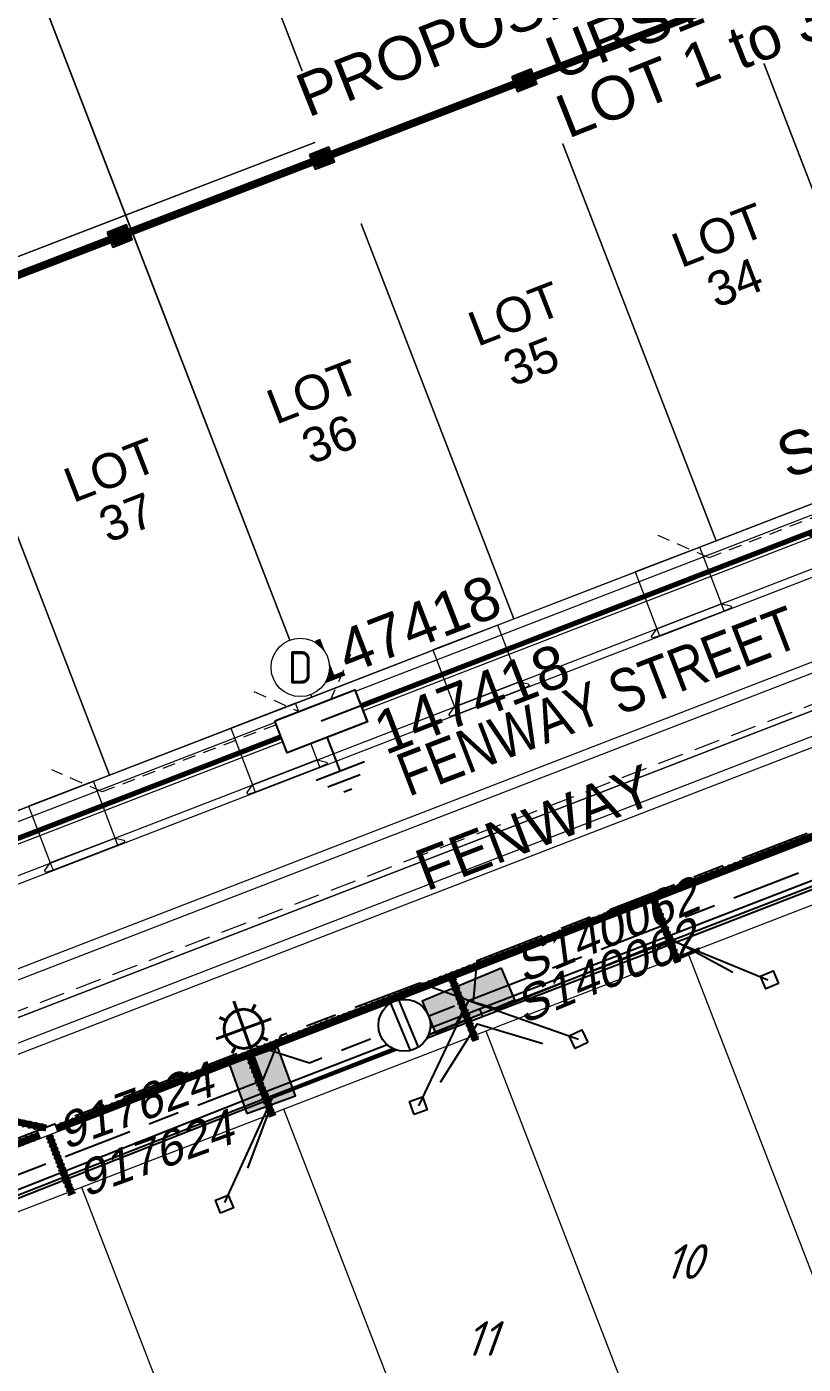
# Model space of a CAD drawing. Header units: metres. Extents: x 310412 to 311596, y 6269899 to 6270937.
# Drawn here: x 310817.1 to 310861.9, y 6270346.9 to 6270424.1 of the extents above; entities that cross this region are included whole.
import ezdxf
from ezdxf.enums import TextEntityAlignment as Align

# ---------------------------------------------------------------- set-up
doc = ezdxf.new("R2010")
doc.units = ezdxf.units.M
for name, pattern in [('Cable Exist UG', [8.2, 4, -1.2, 1.8, -1.2]), ('Dash', [5, 3, -2]), ('DASHED', [0.75, 0.5, -0.25]), ('DOT', [0.25, 0, -0.25])]:
    doc.linetypes.add(name, pattern=pattern)
doc.layers.get('0').update_dxf_attribs({"color": 6})
for name, color, linetype in [('_User 1200x900', 7, 'Continuous'), ('_User D-LOT-INT', 2, 'Continuous'), ('_User D-LOTNO', 2, 'Continuous'), ('_User D-PIPE', 154, 'Dash'), ('_User D-PIT', 2, 'Continuous'), ('_User D-TEXT-050', 3, 'Continuous'), ('Duct_SP_EXT', 7, 'Continuous'), ('Equip_LV_EXT', 7, 'Continuous'), ('Equip_SP_SL_EXT', 7, 'Continuous'), ('Mains_LV_EXT', 7, 'Continuous'), ('Mains_LV_NEW_T84', 2, 'Continuous'), ('Notes', 7, 'Continuous'), ('Notes_LV_MISC', 7, 'Continuous'), ('Notes_SP_MISC', 7, 'Continuous'), ('Notes_SP_NEW', 2, 'Continuous'), ('Services_SP_EXT', 7, 'Continuous'), ('Services_SP_NEW_UG', 2, 'Continuous'), ('SupportsUG_SP_LV_EXT', 7, 'Continuous'), ('SupportsUG_SP_LV_NEW', 2, 'Continuous'), ('SupportsUG_SP_LV_SL_EXT', 7, 'Continuous'), ('Trench_SP_EXT', 7, 'Continuous')]:
    doc.layers.add(name, color=color, linetype=linetype)
for name, color, linetype, lineweight, true_color in [('_User D-FOOTPATH', 7, 'Continuous', 0, 0x969696), ('_User D-LIP', 7, 'Continuous', 0, 0x969696), ('_User D-NKL', 7, 'Continuous', 0, 0x969696), ('_User Driveway', 7, 'Dash', 0, 0x969696), ('_User E-KERB', 7, 'Continuous', 0, 0x969696), ('_User E-LIP', 7, 'Continuous', 0, 0x969696), ('_User E-LOT', 7, 'Continuous', 0, 0x969696), ('_User E-PIPE', 7, 'DOT', 0, 0x969696), ('_User E-PIPE-EDGE', 7, 'DOT', 0, 0x969696), ('_User Proposed Development Boundary', 7, 'DASHED', 0, 0x969696), ('_User Stormwater', 7, 'Continuous', 0, 0x969696)]:
    doc.layers.add(name, color=color, linetype=linetype, lineweight=lineweight, true_color=true_color)
for name, color, linetype, plot in [('_User Measure 240 CL', 170, 'Continuous', False), ('_User Measure 240 RL', 174, 'Continuous', False), ('_User Measure LV VDs', 180, 'Continuous', False)]:
    doc.layers.add(name, color=color, linetype=linetype, plot=plot)
for name, color, linetype, lineweight in [('Cadastre Developer_SP_EXT', 9, 'Continuous', 5), ('Cadastre Developer_SP_NEW', 2, 'Continuous', 5), ('Cadastre Land Parcels_SP_EXT', 9, 'Continuous', 5), ('Trench_SP_NEW', 7, 'Continuous', 70)]:
    doc.layers.add(name, color=color, linetype=linetype, lineweight=lineweight)
doc.styles.add('ARIAL', font='arial.ttf', dxfattribs={"height": 2})
doc.styles.add('ARIAL NARROW', font='ARIALN.TTF')
doc.styles.add('COLUMN_LABEL', font='arial.ttf')
doc.styles.add('iecARIAL', font='arial.ttf', dxfattribs={"height": 2})
doc.styles.add('ieISOCP', font='isocp.shx')
doc.styles.add('ISOCP ITALIC', font='isocp.shx', dxfattribs={"oblique": 20})
doc.styles.add('POLE_LABEL', font='arial.ttf')
doc.styles.get("Standard").update_dxf_attribs({"font": 'arial.ttf'})
doc.linetypes.add('Cable New UG', pattern='A,7,-0.25,["x",Standard,S=2,R=0,X=0.2,Y=-0.8],-2.1', length=9.35)
doc.linetypes.add('IE Trench HV', pattern='A,7,-0.2,["/",Standard,S=3,R=0,X=0,Y=-1.4],-2.5', length=9.7)

# ---------------------------------------------------------------- blocks, each defined once
blk = doc.blocks.new('COLUMN_EXT')
blk.add_hatch(color=256).paths.add_polyline_path([(-1.485, 1.485), (-1.485, -1.485), (1.485, -1.485), (1.485, 1.485)])
blk.add_lwpolyline([(-1.485, -1.485), (1.485, -1.485), (1.485, 1.485), (-1.485, 1.485)], close=True)
at = {"style": 'COLUMN_LABEL', "oblique": 15, "flags": 8}
blk.add_attdef('ASSET_NUM', text='', height=2, rotation=180, dxfattribs=at).set_placement((2, 2), align=Align.MIDDLE_LEFT)
at = {"flags": 9}
for tag, style, p in [('STRUCTURE_PLANT_NUMBER', 'POLE_LABEL', (1.813, 0.031)), ('STREET_CODE', 'COLUMN_LABEL', (1.813, -0.2))]:
    blk.add_attdef(tag, text='', height=0.2, dxfattribs=dict(at, style=style)).set_placement(p, align=Align.MIDDLE_LEFT)
for tag, p in [('OWNED_BY', (1.813, -0.6)), ('STATE', (1.813, -0.8)), ('COLUMN_TYPE', (1.813, -0.4)), ('STREETNAME', (1.813, -1.6)), ('USAGE', (1.813, -1)), ('LEGEND', (1.813, -1.2)), ('LOCATION', (1.813, -1.4)), ('SUBURB', (1.813, -1.8)), ('NOTES', (1.813, -2))]:
    blk.add_attdef(tag, text='', height=0.2, dxfattribs=at).set_placement(p, align=Align.MIDDLE_LEFT)
at = {"flags": 1}
blk.add_attdef('Z', (1.813, -2.351), '', height=0.2, dxfattribs=at)
blk = doc.blocks.new('PILLAR_EXT')
blk.add_hatch(color=256).paths.add_polyline_path([(-2.475, 0.99), (-2.475, -0.99), (2.475, -0.99), (2.475, 0.99)])
blk.add_lwpolyline([(-2.475, -0.99), (2.475, -0.99), (2.475, 0.99), (-2.475, 0.99)], close=True)
at = {"style": 'ARIAL', "oblique": 15, "flags": 8}
blk.add_attdef('ASSET_NUM', (1.5, 3.5), '', height=2, dxfattribs=at)
for tag, p, flags in [('OWNED_BY', (0, -0.2), 9), ('STATE', (0, -0.4), 9), ('SUPPORT_TYPE', (0, -0.6), 9), ('USAGE', (0, -0.8), 9), ('LEGEND', (0, -1), 9), ('LOCATION', (0, -1.2), 9), ('NOTES', (0, -1.4), 9), ('PARENT', (0, -1.6), 9), ('STREETNAME', (0, -1.8), 9), ('SUBURB', (0, -2), 1)]:
    blk.add_attdef(tag, p, '', height=0.2, dxfattribs=dict(flags=flags))
blk = doc.blocks.new('SL_LANTERN_EXT')
at = {"lineweight": 40}
for p, q in [((0, 1.97), (0, 6.47)), ((-1.46, 5.68), (-1.06, 5.28)), ((1.46, 5.68), (1.06, 5.28)), ((-2.25, 4.22), (2.25, 4.22)), ((-1.46, 2.76), (-1.06, 3.16)), ((1.46, 2.76), (1.06, 3.16)), ((0, 0), (0, 2.72))]:
    blk.add_line(p, q, dxfattribs=at)
blk.add_circle((0, 4.22), 1.5, dxfattribs=at)
at = {"style": 'iecARIAL', "flags": 9}
blk.add_attdef('ASSET_NUM', (1.5, 1.5), '', height=2.5, dxfattribs=at)
for tag, p, height, flags in [('CONSTRUCTED_VOLTAGE', (0.98, -0.65), 0.2, 9), ('CONTROL_TYPE', (0.98, -0.85), 0.2, 9), ('LANTERN_PURPOSE', (0.98, -1.05), 0.2, 9), ('LNUMBER', (2.18, -3.25), 2.5, 8), ('OPERATING_VOLTAGE', (0.98, -1.65), 0.2, 9), ('ORIENTATION', (0.98, -1.85), 0.2, 9), ('OWNED_BY', (0.98, -2.05), 0.2, 9), ('STATE', (0.98, -2.25), 0.2, 9), ('LANTERN_TYPE', (0.98, -1.25), 0.2, 9), ('NO_PHASES', (0.98, -1.45), 0.2, 9), ('USAGE', (0.98, -2.45), 0.2, 9), ('CEXIST', (0.98, -2.65), 0.2, 9), ('CNEW', (0.98, -2.85), 0.2, 9), ('CNUMBER', (0.98, -3.05), 0.2, 9), ('CREMOVE', (0.98, -3.25), 0.2, 9), ('CREPLACE', (0.98, -3.45), 0.2, 9), ('LKINGHEIGHT', (0.98, -3.65), 0.2, 9), ('LBRACKET', (0.98, -3.85), 0.2, 9), ('LBRACKETVOCAB', (0.98, -4.05), 0.2, 9), ('LCATEGORY', (0.98, -4.25), 0.2, 9), ('LCHARGE1', (0.98, -4.45), 0.2, 9), ('LCHARGE1PERCENT', (0.98, -4.65), 0.2, 9), ('LCHARGE2', (0.98, -4.85), 0.2, 9), ('LCHARGE2PERCENT', (0.98, -5.05), 0.2, 9), ('LCHARGE3', (0.98, -5.25), 0.2, 9), ('LCHARGE3PERCENT', (0.98, -5.45), 0.2, 9), ('LEXIST', (0.98, -5.65), 0.2, 9), ('LLAMP', (0.98, -5.85), 0.2, 9), ('LLAMPVOCAB', (0.98, -6.05), 0.2, 9), ('LMAST', (0.98, -6.25), 0.2, 9), ('LMASTVOCAB', (0.98, -6.45), 0.2, 9), ('LNEW', (0.98, -6.65), 0.2, 9), ('LANTNUMBER', (0.98, -6.85), 0.2, 9), ('LOUTREACH', (0.98, -7.25), 0.2, 9), ('LOUTREACHVOCAB', (0.98, -7.45), 0.2, 9), ('LRATECODE', (0.98, -7.65), 0.2, 9), ('LREMOVE', (0.98, -7.85), 0.2, 9), ('LREPLACE', (0.98, -8.05), 0.2, 9), ('LTYPE', (0.98, -8.25), 0.2, 9), ('STREETNAME', (0.98, -9.25), 0.2, 9), ('SUBURB', (0.98, -9.45), 0.2, 1), ('LTYPEVOCAB', (0.98, -8.45), 0.2, 9), ('LEGEND', (0.98, -8.65), 0.2, 9), ('LOCATION', (0.98, -8.85), 0.2, 9), ('NOTES', (0.98, -9.05), 0.2, 9)]:
    blk.add_attdef(tag, p, '', height=height, dxfattribs=dict(flags=flags))
blk = doc.blocks.new('CCP_EXT')
at = {"flags": 9}
for tag, p in [('USAGE', (0, -1.2)), ('LEGEND', (0, -1.4)), ('LIFE_SUPPORT', (0, -1.6)), ('STATE', (0, -1.8)), ('NOTES', (0, -2))]:
    blk.add_attdef(tag, text='', height=0.2, dxfattribs=at).set_placement(p, align=Align.MIDDLE_LEFT)
blk.add_wipeout([(0, 0.566), (0.566, 0), (0, -0.566), (-0.566, 0)])
blk.add_lwpolyline([(-0.566, 0), (0, 0.566), (0.566, 0), (0, -0.566), (-0.566, 0)])
at = {"flags": 1}
blk.add_attdef('Z', (0, 0), '', height=0.2, dxfattribs=at)
at = {"flags": 9}
for tag, p in [('CCP_TYPE', (0, 0)), ('OPERATING_VOLTAGE', (0, -0.6)), ('ORIENTATION', (0, -0.8)), ('CONSTRUCTED_VOLTAGE', (0, -0.2)), ('NO_PHASES', (0, -0.4)), ('OWNED_BY', (0, -1))]:
    blk.add_attdef(tag, text='', height=0.2, dxfattribs=at).set_placement(p, align=Align.MIDDLE_LEFT)
blk = doc.blocks.new('LV_UG_LINKS_CLOSED_EXT')
blk.add_wipeout([(-1.056, 1.057), (-1.18, 0.916), (-1.286, 0.761), (-1.371, 0.594), (-1.435, 0.417), (-1.476, 0.234), (-1.493, 0.047), (-1.487, -0.14), (-1.458, -0.326), (-1.406, -0.506), (-1.331, -0.678), (-1.236, -0.839), (-1.121, -0.988), (-0.988, -1.12), (-0.84, -1.235), (-0.679, -1.331), (-0.506, -1.406), (-0.326, -1.458), (-0.141, -1.487), (0.047, -1.493), (0.233, -1.476), (0.416, -1.435), (0.593, -1.371), (0.76, -1.286), (0.915, -1.181), (1.056, -1.057), (1.18, -0.916), (1.286, -0.761), (1.371, -0.594), (1.435, -0.417), (1.476, -0.234), (1.493, -0.047), (1.487, 0.14), (1.458, 0.326), (1.406, 0.506), (1.331, 0.678), (1.236, 0.839), (1.121, 0.988), (0.988, 1.12), (0.84, 1.235), (0.679, 1.331), (0.506, 1.406), (0.326, 1.458), (0.141, 1.487), (-0.047, 1.493), (-0.233, 1.476), (-0.416, 1.435), (-0.593, 1.371), (-0.76, 1.286), (-0.915, 1.181)])
for p, q in [((-0.25, -1.479), (-0.25, 1.479)), ((0.25, -1.479), (0.25, 1.479))]:
    blk.add_line(p, q)
blk.add_circle((0, 0), 1.5)
at = {"flags": 9}
for tag, p in [('ACTUAL_STATUS', (0, 0)), ('OPERATING_VOLTAGE', (0, -0.6)), ('ORIENTATION', (0, -0.8)), ('CONSTRUCTED_VOLTAGE', (0, -0.2)), ('NO_PHASES', (0, -0.4)), ('STATE', (0, -1)), ('SWITCH_TYPE', (0, -1.2)), ('USAGE', (0, -1.4)), ('NOTES', (0, -1.6))]:
    blk.add_attdef(tag, text='', height=0.2, dxfattribs=at).set_placement(p, align=Align.MIDDLE_LEFT)
at = {"flags": 1}
blk.add_attdef('Z', (0, 0), '', height=0.2, dxfattribs=at)
blk = doc.blocks.new('A$C7FC2678C')
at = {"layer": '_User Driveway', "linetype": 'Continuous'}
for p, q in [((310855.913, 6270394.059), (310852.177, 6270392.629)), ((310857.16, 6270390.786), (310855.913, 6270394.059)), ((310852.177, 6270392.629), (310853.427, 6270389.35)), ((310857.16, 6270390.786), (310853.427, 6270389.35)), ((310853.427, 6270389.35), (310857.16, 6270390.786)), ((310844.252, 6270389.555), (310840.516, 6270388.125)), ((310845.5, 6270386.283), (310844.252, 6270389.555)), ((310840.516, 6270388.125), (310841.767, 6270384.846)), ((310845.5, 6270386.282), (310841.766, 6270384.846)), ((310841.767, 6270384.846), (310845.5, 6270386.283)), ((310832.592, 6270385.051), (310828.856, 6270383.621)), ((310833.839, 6270381.779), (310832.592, 6270385.051)), ((310828.856, 6270383.621), (310830.106, 6270380.342)), ((310830.106, 6270380.342), (310833.839, 6270381.779)), ((310833.839, 6270381.778), (310830.106, 6270380.342)), ((310820.931, 6270380.547), (310817.196, 6270379.117)), ((310822.179, 6270377.275), (310820.931, 6270380.547)), ((310817.196, 6270379.117), (310818.446, 6270375.838)), ((310822.179, 6270377.275), (310818.446, 6270375.838)), ((310818.446, 6270375.838), (310822.179, 6270377.275))]:
    blk.add_line(p, q, dxfattribs=at)
for points in [[(310857.322, 6270390.366), (310857.16, 6270390.786), (310857.688, 6270390.668), (310857.731, 6270390.556), (310857.322, 6270390.366), (310853.588, 6270388.93), (310853.158, 6270388.796), (310853.114, 6270388.908), (310853.427, 6270389.35), (310853.588, 6270388.93)], [(310845.661, 6270385.862), (310845.5, 6270386.282), (310846.027, 6270386.164), (310846.07, 6270386.052), (310845.661, 6270385.862), (310841.928, 6270384.426), (310841.497, 6270384.293), (310841.454, 6270384.405), (310841.766, 6270384.846), (310841.928, 6270384.426)], [(310834.001, 6270381.359), (310833.839, 6270381.778), (310834.367, 6270381.66), (310834.41, 6270381.548), (310834.001, 6270381.359), (310830.268, 6270379.922), (310829.837, 6270379.789), (310829.794, 6270379.901), (310830.106, 6270380.342), (310830.268, 6270379.922)], [(310822.34, 6270376.855), (310822.179, 6270377.275), (310822.706, 6270377.156), (310822.75, 6270377.044), (310822.34, 6270376.855), (310818.607, 6270375.418), (310818.176, 6270375.285), (310818.133, 6270375.397), (310818.446, 6270375.838), (310818.607, 6270375.418)]]:
    blk.add_lwpolyline(points, dxfattribs=at)
blk = doc.blocks.new('A$C64462609')
at = {"layer": '_User D-FOOTPATH'}
blk.add_lwpolyline([(310935.708, 6270424.234), (310790.227, 6270368.04), (310784.6, 6270370.532), (310765.793, 6270419.222), (310768.286, 6270424.844), (310913.841, 6270480.847), (310919.47, 6270478.351), (310938.2, 6270429.861)], close=True, dxfattribs=at)
blk.add_lwpolyline([(310938.039, 6270425.792), (310937, 6270423.446), (310790.195, 6270366.742), (310783.659, 6270369.636), (310764.494, 6270419.253), (310766.362, 6270423.465)], dxfattribs=at)
at = {"layer": '_User D-LIP'}
blk.add_lwpolyline([(310791.666, 6270365.005), (310936.738, 6270421.04, 0.414214), (310941.289, 6270431.321), (310921.91, 6270481.498, 0.413842), (310911.639, 6270486.054), (310908.419, 6270484.815), (310909.245, 6270482.668), (310770.538, 6270429.3), (310769.712, 6270431.446), (310766.492, 6270430.207, 0.414597), (310761.931, 6270419.923), (310781.385, 6270369.556, 0.414213)], format="xyb", close=True, dxfattribs=at)
blk.add_lwpolyline([(310794.134, 6270358.615, -0.414214), (310795.451, 6270361.589), (310936.791, 6270416.183, -0.414214), (310939.766, 6270414.866, -0.414214)], format="xyb", dxfattribs=at)
at = {"layer": '_User D-LOT-INT', "color": 6, "lineweight": 0}
blk.add_lwpolyline([(310935.26, 6270424.704), (310790.242, 6270368.69), (310785.07, 6270370.98), (310766.442, 6270419.206), (310768.734, 6270424.373), (310913.825, 6270480.198), (310919, 6270477.903), (310937.55, 6270429.876)], close=True, dxfattribs=at)
at = {"layer": '_User D-LOT-INT', "color": 6, "lineweight": 0, "flags": 128}
for points in [[(310847.038, 6270454.501), (310868.507, 6270398.92)], [(310835.372, 6270450.013), (310856.847, 6270394.416)], [(310823.706, 6270445.524), (310845.186, 6270389.912)], [(310904.455, 6270444.62), (310799.458, 6270404.222)], [(310812.039, 6270441.035), (310833.526, 6270385.408)], [(310800.373, 6270436.547), (310821.865, 6270380.904)]]:
    blk.add_lwpolyline(points, dxfattribs=at)
at = {"layer": '_User D-NKL'}
blk.add_lwpolyline([(310791.503, 6270365.425), (310936.576, 6270421.46, 0.414214), (310940.869, 6270431.158), (310921.49, 6270481.336, 0.413842), (310911.801, 6270485.634), (310909.001, 6270484.556), (310909.827, 6270482.41), (310770.279, 6270428.718), (310769.453, 6270430.865), (310766.653, 6270429.787, 0.414597), (310762.35, 6270420.085), (310781.805, 6270369.718, 0.414213)], format="xyb", close=True, dxfattribs=at)
blk.add_lwpolyline([(310794.693, 6270358.831, -0.414214), (310795.667, 6270361.029), (310937.007, 6270415.623, -0.414214), (310939.206, 6270414.65, -0.414214)], format="xyb", dxfattribs=at)
at = {"layer": '_User E-KERB'}
for points in [[(310794.693, 6270358.831, 0.414214), (310796.892, 6270357.858), (310938.233, 6270412.452, 0.414214), (310939.206, 6270414.65)], [(310805.479, 6270308.427), (310792.47, 6270342.107, -0.414213), (310796.764, 6270351.805), (310941.836, 6270407.841, -0.414214), (310951.535, 6270403.547)]]:
    blk.add_lwpolyline(points, format="xyb", dxfattribs=at)
at = {"layer": '_User E-LIP'}
blk.add_lwpolyline([(310794.134, 6270358.615, 0.414214), (310797.108, 6270357.298), (310938.449, 6270411.892, 0.414214), (310939.766, 6270414.866)], format="xyb", dxfattribs=at)
at = {"layer": '_User E-LOT', "lineweight": 0}
for p, q in [((310943.043, 6270404.555), (310798.025, 6270348.54)), ((310869.691, 6270333.229), (310855.24, 6270370.64)), ((310858.03, 6270328.725), (310843.58, 6270366.136)), ((310846.37, 6270324.221), (310831.92, 6270361.632)), ((310834.71, 6270319.717), (310820.259, 6270357.128))]:
    blk.add_line(p, q, dxfattribs=at)
at = {"layer": '_User Proposed Development Boundary', "color": 11, "linetype": 'DASHED', "lineweight": 15, "ltscale": 3, "true_color": 0xf27172, "flags": 128}
blk.add_lwpolyline([(310671.883, 6270406.182), (310911.145, 6270498.239), (310942.883, 6270416.071), (310703.742, 6270323.701), (310671.883, 6270406.182)], dxfattribs=at)
at = {"layer": 'Cadastre Developer_SP_NEW', "color": 2, "flags": 128}
for points in [[(310846.124, 6270422.177), (310857.79, 6270426.666), (310847.038, 6270454.501), (310835.372, 6270450.013)], [(310835.372, 6270450.013), (310823.706, 6270445.524), (310834.457, 6270417.688), (310846.124, 6270422.177)], [(310822.791, 6270413.2), (310834.457, 6270417.688), (310823.706, 6270445.524), (310812.039, 6270441.035)], [(310811.125, 6270408.711), (310822.791, 6270413.2), (310812.039, 6270441.035), (310800.373, 6270436.547)], [(310869.456, 6270431.154), (310857.79, 6270426.666), (310868.507, 6270398.92), (310880.167, 6270403.424)], [(310857.79, 6270426.666), (310846.124, 6270422.177), (310856.847, 6270394.416), (310868.507, 6270398.92)], [(310846.124, 6270422.177), (310834.457, 6270417.688), (310845.186, 6270389.912), (310856.847, 6270394.416)], [(310833.526, 6270385.408), (310845.186, 6270389.912), (310834.457, 6270417.688), (310822.791, 6270413.2)], [(310822.791, 6270413.2), (310811.125, 6270408.711), (310821.865, 6270380.904), (310833.526, 6270385.408)], [(310811.125, 6270408.711), (310799.458, 6270404.222), (310810.205, 6270376.4), (310821.865, 6270380.904)]]:
    blk.add_lwpolyline(points, close=True, dxfattribs=at)
at = {"color": 152, "true_color": 0x2776bb}
blk.add_blockref('A$C7FC2678C', (0, 0), dxfattribs=at)
at = {"layer": '_User D-LOTNO', "color": 0, "style": 'ARIAL'}
for s, p in [('LOT', (310854.817, 6270410.129)), ('34', (310856.831, 6270407.822)), ('LOT', (310843.071, 6270405.592)), ('35', (310845.086, 6270403.285)), ('LOT', (310831.451, 6270401.104)), ('36', (310833.466, 6270398.797)), ('LOT', (310819.75, 6270396.584)), ('37', (310821.765, 6270394.277))]:
    blk.add_text(s, height=2, rotation=21.24089, dxfattribs=at).set_placement(p)
at = {"layer": '_User D-TEXT-050', "insert": (310838.205, 6270381.979), "char_height": 2.5, "attachment_point": 1, "rotation": 21.04457, "style": 'ARIAL NARROW'}
blk.add_mtext('FENWAY STREET', dxfattribs=at)
blk = doc.blocks.new('PILLAR_NEW')
for tag, height, flags, p in [('ASSET_NUM', 2.5, 8, (2, 4)), ('STREET_CODE', 0.2, 9, (1.5, 2)), ('OWNED_BY', 0.2, 9, (1.5, 1.8)), ('OPERATED_BY', 0.2, 9, (1.5, 1.6))]:
    blk.add_attdef(tag, text='', height=height, dxfattribs=dict(flags=flags)).set_placement(p, align=Align.MIDDLE_LEFT)
blk.add_wipeout([(-2.475, 0.99), (2.475, 0.99), (2.475, -0.99), (-2.475, -0.99)])
at = {"lineweight": -3}
blk.add_lwpolyline([(-2.475, 0.99), (2.475, 0.99), (2.475, -0.99), (-2.475, -0.99)], close=True, dxfattribs=at)
for tag, flags, p in [('STATE', 9, (1.5, 1.2)), ('SUPPORT_TYPE', 9, (1.5, 1)), ('USAGE', 9, (1.5, 0.8)), ('MAINTAINED_BY', 9, (1.5, 1.4)), ('SUBURB', 9, (1.5, 0.2)), ('STREETNAME', 9, (1.5, 0)), ('LEGEND', 9, (1.5, 0.6)), ('PARENT', 9, (1.5, 0.4)), ('Z', 1, (1.5, -0.6)), ('LOCATION', 9, (1.5, -0.2)), ('NOTES', 9, (1.5, -0.4))]:
    blk.add_attdef(tag, text='', height=0.2, dxfattribs=dict(flags=flags)).set_placement(p, align=Align.MIDDLE_LEFT)
blk = doc.blocks.new('600 x 900 G.S.I.P')
at = {"flags": 128}
blk.add_lwpolyline([(0.45, 0.6), (-0.45, 0.6), (-0.45, -0.6), (0.45, -0.6)], close=True, dxfattribs=at)
for points in [[(-0.35, 0.5), (-0.35, -0.5), (0.35, -0.5), (0.35, 0.5)], [(-0.307, 0.49), (-0.307, -0.49), (0.308, -0.49), (0.308, 0.49)]]:
    blk.add_lwpolyline(points, close=True)
at = {"layer": '_User 1200x900', "color": 251}
for p, q in [((-0.307, 0.45), (0.308, 0.45)), ((-0.307, 0.4), (0.308, 0.4)), ((-0.307, 0.35), (0.308, 0.35)), ((-0.307, 0.3), (0.308, 0.3)), ((-0.307, 0.25), (0.308, 0.25)), ((-0.307, 0.2), (0.308, 0.2)), ((-0.307, 0.15), (0.308, 0.15)), ((-0.307, 0.1), (0.308, 0.1)), ((-0.307, 0.05), (0.308, 0.05)), ((-0.307, 0), (0.308, 0)), ((-0.2, -0.49), (-0.2, 0.49)), ((0, -0.49), (0, 0.49)), ((0.2, -0.49), (0.2, 0.49)), ((-0.307, -0.05), (0.308, -0.05)), ((-0.307, -0.1), (0.308, -0.1)), ((-0.307, -0.15), (0.308, -0.15)), ((-0.307, -0.2), (0.308, -0.2)), ((-0.307, -0.25), (0.308, -0.25)), ((-0.307, -0.3), (0.308, -0.3)), ((-0.307, -0.35), (0.308, -0.35)), ((-0.307, -0.4), (0.308, -0.4)), ((-0.307, -0.45), (0.308, -0.45))]:
    blk.add_line(p, q, dxfattribs=at)
blk = doc.blocks.new('A$C76594AEE')
at = {"layer": '_User D-PIPE', "const_width": 0.45, "flags": 128}
for points in [[(310846.344, 6270421.19), (310856.89, 6270425.247)], [(310834.677, 6270416.702), (310845.224, 6270420.759)], [(310823.011, 6270412.213), (310833.557, 6270416.271)], [(310811.339, 6270407.723), (310821.891, 6270411.782)]]:
    blk.add_lwpolyline(points, dxfattribs=at)
at = {"layer": '_User E-PIPE', "const_width": 0.4, "flags": 128}
for points in [[(310818.765, 6270360.53), (310939.035, 6270406.963)], [(310806.588, 6270363.007), (310818.219, 6270360.547)], [(310799.457, 6270353.067), (310817.841, 6270360.148)]]:
    blk.add_lwpolyline(points, dxfattribs=at)
at = {"layer": '_User E-PIPE', "ltscale": 0.7, "const_width": 0.4, "flags": 128}
for points in [[(310853.286, 6270373.635), (310854.648, 6270370.093)], [(310841.626, 6270369.128), (310842.988, 6270365.586)], [(310831.274, 6270361.222), (310829.941, 6270364.671)]]:
    blk.add_lwpolyline(points, dxfattribs=at)
at = {"layer": '_User E-PIPE', "ltscale": 0.6, "const_width": 0.4, "flags": 128}
blk.add_lwpolyline([(310819.704, 6270356.702), (310818.372, 6270360.152)], dxfattribs=at)
at = {"layer": '_User E-PIPE-EDGE', "flags": 128}
for points in [[(310818.693, 6270360.717), (310938.963, 6270407.149)], [(310818.837, 6270360.344), (310939.107, 6270406.776)], [(310806.629, 6270363.202), (310818.26, 6270360.742)], [(310806.546, 6270362.811), (310818.178, 6270360.351)], [(310799.385, 6270353.253), (310817.769, 6270360.335)], [(310799.528, 6270352.88), (310817.913, 6270359.962)]]:
    blk.add_lwpolyline(points, dxfattribs=at)
at = {"layer": '_User E-PIPE-EDGE', "ltscale": 0.7, "flags": 128}
for points in [[(310853.099, 6270373.563), (310854.461, 6270370.021)], [(310853.472, 6270373.706), (310854.834, 6270370.164)], [(310841.439, 6270369.056), (310842.802, 6270365.514)], [(310841.813, 6270369.2), (310843.175, 6270365.658)], [(310831.46, 6270361.294), (310830.128, 6270364.743)], [(310831.087, 6270361.15), (310829.755, 6270364.599)]]:
    blk.add_lwpolyline(points, dxfattribs=at)
at = {"layer": '_User E-PIPE-EDGE', "ltscale": 0.6, "flags": 128}
for points in [[(310819.518, 6270356.63), (310818.185, 6270360.079)], [(310819.891, 6270356.774), (310818.559, 6270360.224)]]:
    blk.add_lwpolyline(points, dxfattribs=at)
at = {"layer": '_User D-PIT', "rotation": 111.1433333252743}
for p in [(310845.784, 6270420.975), (310834.117, 6270416.486), (310822.451, 6270411.997)]:
    blk.add_blockref('600 x 900 G.S.I.P', p, dxfattribs=at)
blk = doc.blocks.new('Earth')
for p, q in [((0, -1.022), (0, 0)), ((0, -3.066), (0, -1.022)), ((-1.5, -3.066), (1.5, -3.066)), ((-1, -3.666), (1, -3.666)), ((-0.25, -4.266), (0.25, -4.266))]:
    blk.add_line(p, q)
blk = doc.blocks.new('DUCT_INDICATOR')
at = {"color": 7, "lineweight": 9, "flags": 1}
blk.add_attdef('Z', (0, 0), '', height=0.2, dxfattribs=at)
at = {"color": 8, "linetype": 'Continuous', "lineweight": 15, "ltscale": 0.1}
blk.add_wipeout([(2.25, 0), (2.25, 0.05), (2.23, 0.29), (2.22, 0.39), (2.18, 0.54), (2.14, 0.7), (2.1, 0.82), (2.04, 0.95), (1.94, 1.14), (1.86, 1.27), (1.75, 1.41), (1.6, 1.58), (1.56, 1.62), (1.5, 1.68), (1.42, 1.74), (1.34, 1.81), (1.26, 1.86), (1.17, 1.92), (1.1, 1.97), (1.03, 2), (1, 2.02), (0.97, 2.03), (0.95, 2.04), (0.91, 2.06), (0.88, 2.07), (0.86, 2.08), (0.83, 2.09), (0.79, 2.11), (0.76, 2.12), (0.72, 2.13), (0.67, 2.15), (0.62, 2.16), (0.61, 2.17), (0.55, 2.18), (0.52, 2.19), (0.5, 2.19), (0.48, 2.2), (0.43, 2.21), (0.38, 2.22), (0.33, 2.23), (0.27, 2.23), (0.23, 2.24), (0.18, 2.24), (0.08, 2.25), (0.05, 2.25), (0, 2.25), (-0.05, 2.25), (-0.08, 2.25), (-0.18, 2.24), (-0.23, 2.24), (-0.27, 2.23), (-0.33, 2.23), (-0.38, 2.22), (-0.43, 2.21), (-0.48, 2.2), (-0.5, 2.19), (-0.52, 2.19), (-0.55, 2.18), (-0.61, 2.17), (-0.62, 2.16), (-0.67, 2.15), (-0.72, 2.13), (-0.76, 2.12), (-0.79, 2.11), (-0.83, 2.09), (-0.86, 2.08), (-0.88, 2.07), (-0.91, 2.06), (-0.95, 2.04), (-0.97, 2.03), (-1, 2.02), (-1.03, 2), (-1.1, 1.97), (-1.17, 1.92), (-1.26, 1.86), (-1.34, 1.81), (-1.42, 1.74), (-1.5, 1.68), (-1.56, 1.62), (-1.6, 1.58), (-1.75, 1.41), (-1.86, 1.27), (-1.94, 1.14), (-2.04, 0.95), (-2.1, 0.82), (-2.14, 0.7), (-2.18, 0.54), (-2.22, 0.39), (-2.23, 0.29), (-2.25, 0.05), (-2.25, 0), (-2.25, -0.05), (-2.23, -0.29), (-2.22, -0.39), (-2.18, -0.54), (-2.14, -0.7), (-2.1, -0.82), (-2.04, -0.95), (-1.94, -1.14), (-1.86, -1.27), (-1.75, -1.41), (-1.6, -1.58), (-1.56, -1.62), (-1.5, -1.68), (-1.42, -1.74), (-1.34, -1.81), (-1.26, -1.86), (-1.17, -1.92), (-1.1, -1.97), (-1.03, -2), (-1, -2.02), (-0.97, -2.03), (-0.95, -2.04), (-0.91, -2.06), (-0.88, -2.07), (-0.86, -2.08), (-0.83, -2.09), (-0.79, -2.11), (-0.76, -2.12), (-0.72, -2.13), (-0.67, -2.15), (-0.62, -2.16), (-0.61, -2.17), (-0.55, -2.18), (-0.52, -2.19), (-0.5, -2.19), (-0.48, -2.2), (-0.43, -2.21), (-0.38, -2.22), (-0.33, -2.23), (-0.27, -2.23), (-0.23, -2.24), (-0.18, -2.24), (-0.08, -2.25), (-0.05, -2.25), (0, -2.25), (0.05, -2.25), (0.08, -2.25), (0.18, -2.24), (0.23, -2.24), (0.27, -2.23), (0.33, -2.23), (0.38, -2.22), (0.43, -2.21), (0.48, -2.2), (0.5, -2.19), (0.52, -2.19), (0.55, -2.18), (0.61, -2.17), (0.62, -2.16), (0.67, -2.15), (0.72, -2.13), (0.76, -2.12), (0.79, -2.11), (0.83, -2.09), (0.86, -2.08), (0.88, -2.07), (0.91, -2.06), (0.95, -2.04), (0.97, -2.03), (1, -2.02), (1.03, -2), (1.1, -1.97), (1.17, -1.92), (1.26, -1.86), (1.34, -1.81), (1.42, -1.74), (1.5, -1.68), (1.56, -1.62), (1.6, -1.58), (1.75, -1.41), (1.86, -1.27), (1.94, -1.14), (2.04, -0.95), (2.1, -0.82), (2.14, -0.7), (2.18, -0.54), (2.22, -0.39), (2.23, -0.29), (2.25, -0.05)], dxfattribs=at)
at = {"color": 7, "lineweight": 9}
blk.add_circle((0, 0), 2.25, dxfattribs=at)
blk.add_attdef('CODE', text='', height=1.8, dxfattribs=at).set_placement((0, 0), align=Align.MIDDLE_CENTER)

msp = doc.modelspace()

# ---------------------------------------------------------------- block references
at = {"layer": 'Notes'}
msp.add_blockref('A$C64462609', (0, 0), dxfattribs=at)

# ---------------------------------------------------------------- next in the draw order: linework, layer by layer
at = {"layer": 'Duct_SP_EXT'}
for p, q in [((310854.253, 6270371.688), (310866.332, 6270376.354)), ((310854.426, 6270371.24), (310866.505, 6270375.906)), ((310843.205, 6270367.42), (310854.253, 6270371.688)), ((310854.253, 6270371.688), (310854.339, 6270371.464)), ((310854.253, 6270371.688), (310854.339, 6270371.464)), ((310843.378, 6270366.973), (310854.426, 6270371.24)), ((310854.426, 6270371.24), (310854.339, 6270371.464)), ((310854.426, 6270371.24), (310854.339, 6270371.464)), ((310843.205, 6270367.42), (310843.292, 6270367.196)), ((310843.205, 6270367.42), (310843.292, 6270367.196)), ((310843.378, 6270366.973), (310843.292, 6270367.196)), ((310843.378, 6270366.973), (310843.292, 6270367.196)), ((310830.884, 6270362.661), (310830.97, 6270362.437)), ((310830.903, 6270362.662), (310830.991, 6270362.439)), ((310831.057, 6270362.213), (310830.97, 6270362.437)), ((310831.079, 6270362.216), (310830.991, 6270362.439))]:
    msp.add_line(p, q, dxfattribs=at)
at = {"layer": 'Mains_LV_NEW_T84', "color": 170, "linetype": 'Cable New UG', "ltscale": 0.75, "const_width": 0.2, "flags": 128}
msp.add_lwpolyline([(310834.067, 6270384.009), (310862.095, 6270394.832), (310864.677, 6270393.685), (310869.771, 6270395.651), (310869.051, 6270397.518)], dxfattribs=at)
at = {"layer": 'Notes_LV_MISC', "linetype": 'Cable Exist UG'}
msp.add_lwpolyline([(310842.569, 6270367.91), (310839.762, 6270368.909), (310831.725, 6270365.865), (310830.678, 6270363.296)], dxfattribs=at)
at = {"layer": 'Services_SP_NEW_UG', "color": 170, "linetype": 'Dash', "lineweight": 15, "ltscale": 0.25}
for points in [[(310868.778, 6270398.221), (310856.44, 6270393.436), (310853.507, 6270394.73)], [(310830.187, 6270385.728), (310834.066, 6270384.009), (310835.785, 6270387.887)], [(310833.796, 6270384.708), (310821.429, 6270379.937), (310818.526, 6270381.218)]]:
    msp.add_lwpolyline(points, dxfattribs=at)
at = {"layer": 'Trench_SP_EXT', "linetype": 'Cable Exist UG'}
for points in [[(310854.302, 6270371.449), (310858.36, 6270369.258)], [(310843.074, 6270366.562), (310846.849, 6270365.426)], [(310831.224, 6270361.976), (310829.478, 6270357.309)]]:
    msp.add_lwpolyline(points, dxfattribs=at)

# ---------------------------------------------------------------- next in the draw order: block references
at = {"layer": 'Equip_SP_SL_EXT', "xscale": 0.75, "yscale": 0.75, "zscale": 0.75, "rotation": 19.92654523587657}
msp.add_blockref('SL_LANTERN_EXT', (310830.678, 6270363.296), dxfattribs=at)
at = {"layer": 'Notes_LV_MISC', "rotation": 21.14333334961018}
msp.add_blockref('Earth', (310834.065, 6270384.008), dxfattribs=at)
at = {"layer": 'SupportsUG_SP_LV_EXT'}
ref = msp.add_blockref('PILLAR_EXT', (310842.569, 6270367.91), dxfattribs=dict(at, rotation=202.557246698199))
ref.add_attrib('ASSET_NUM', 'S140062', (310845.712, 6270368.895), dxfattribs={"layer": '0', "height": 2, "rotation": 202.55725, "style": 'ARIAL', "oblique": 15, "text_generation_flag": 6})
at = {"layer": 'SupportsUG_SP_LV_SL_EXT'}
ref = msp.add_blockref('COLUMN_EXT', (310830.678, 6270363.296), dxfattribs=dict(at, rotation=19.92558080711598))
ref.add_attrib('ASSET_NUM', '917624', dxfattribs={"layer": '0', "height": 2, "rotation": 199.92558, "style": 'COLUMN_LABEL', "oblique": 15, "text_generation_flag": 6}).set_placement((310827.695, 6270363.413), align=Align.MIDDLE_RIGHT)

# ---------------------------------------------------------------- next in the draw order: texts
at = {"layer": 'Cadastre Developer_SP_EXT', "style": 'ISOCP ITALIC', "oblique": 20}
for s, p in [('10', (310853.856, 6270351.851)), ('11', (310842.354, 6270347.409))]:
    msp.add_text(s, height=2, dxfattribs=at).set_placement(p)
at = {"layer": 'Notes', "insert": (310855.178, 6270425.243), "char_height": 2.5, "attachment_point": 5, "rotation": 21.67518, "line_spacing_factor": 0.8, "style": 'ARIAL', "bg_fill": 3, "box_fill_scale": 1.05, "bg_fill_color": 256, "bg_fill_transparency": 0}
msp.add_mtext('PROPOSED DEVELIPMENT\\PURS18547 \\PLOT 1 to 36', dxfattribs=at)
at = {"layer": 'Notes_SP_MISC', "color": 7, "insert": (310840.145, 6270374.153), "char_height": 2.4, "attachment_point": 7, "rotation": 21.12659, "line_spacing_factor": 0.6}
msp.add_mtext('{\\fArial|b0|i0|c0|p39;FENWAY                                                                  STREET}', dxfattribs=at)

# ---------------------------------------------------------------- next in the draw order: linework, layer by layer
at = {"layer": 'Cadastre Land Parcels_SP_EXT', "linetype": 'Continuous'}
for points in [[(310703.872, 6270323.381), (310942.799, 6270415.673), (310910.986, 6270498.06), (310671.978, 6270405.97), (310703.872, 6270323.381)], [(310970.766, 6270343.221), (310942.799, 6270415.673), (310703.872, 6270323.381), (310732.657, 6270248.951), (310733.049, 6270247.97), (310827.714, 6270284.55), (310826.608, 6270287.558), (310970.766, 6270343.221)]]:
    msp.add_lwpolyline(points, close=True, dxfattribs=at)

# ---------------------------------------------------------------- next in the draw order: block references
at = {"layer": 'Services_SP_EXT'}
for p, rotation in [((310859.929, 6270369.099), 158.3852209823329), ((310848.912, 6270365.672), 160.5572467225543), ((310839.677, 6270361.836), 64.55724670227785), ((310828.49, 6270356.162), 67.10944825977255)]:
    msp.add_blockref('CCP_EXT', p, dxfattribs=dict(at, rotation=rotation))

# ---------------------------------------------------------------- next in the draw order: linework, layer by layer
at = {"layer": '_User Measure LV VDs', "color": 146, "true_color": 0x105689, "flags": 128}
msp.add_lwpolyline([(310783.944, 6270317.064), (310776.658, 6270335.807), (310795.177, 6270343.108), (310795.018, 6270344.242), (310797.167, 6270349.097), (310842.948, 6270366.996)], dxfattribs=at)
at = {"layer": 'Duct_SP_EXT'}
for p, q in [((310830.884, 6270362.661), (310843.205, 6270367.42)), ((310831.057, 6270362.213), (310843.378, 6270366.973)), ((310797.079, 6270349.321), (310830.903, 6270362.662)), ((310797.255, 6270348.874), (310831.079, 6270362.216))]:
    msp.add_line(p, q, dxfattribs=at)
at = {"layer": 'Mains_LV_EXT', "linetype": 'Cable Exist UG'}
msp.add_lwpolyline([(310842.854, 6270367.862), (310843.062, 6270370.207), (310843.062, 6270370.207), (310866.897, 6270379.415), (310869.743, 6270378.37), (310869.743, 6270378.37), (310893.221, 6270387.458)], dxfattribs=at)
at = {"layer": 'Notes_LV_MISC', "linetype": 'Cable Exist UG'}
for points in [[(310842.569, 6270367.91), (310865.784, 6270376.88)], [(310830.678, 6270363.296), (310797.36, 6270350.402)]]:
    msp.add_lwpolyline(points, dxfattribs=at)
at = {"layer": 'Notes_LV_MISC', "linetype": 'Cable Exist UG', "flags": 128}
msp.add_lwpolyline([(310773.704, 6270317.121), (310779.373, 6270319.303), (310780.573, 6270316.211), (310786.141, 6270318.292), (310786.141, 6270318.292), (310778.655, 6270337.819), (310794.008, 6270344.034), (310793.995, 6270344.356), (310793.995, 6270344.356), (310795.468, 6270347.684), (310795.416, 6270351.943), (310797.263, 6270352.516), (310797.263, 6270352.516), (310830.316, 6270365.284), (310833.389, 6270364.319), (310842.569, 6270367.91)], dxfattribs=at)
at = {"layer": 'Services_SP_EXT'}
for points in [[(310842.569, 6270367.91), (310844.233, 6270367.434), (310854.174, 6270371.429), (310859.833, 6270369.099)], [(310842.569, 6270367.91), (310841.808, 6270366.53), (310831.249, 6270362.298), (310828.49, 6270356.257)], [(310842.569, 6270367.91), (310839.677, 6270361.836)], [(310842.569, 6270367.91), (310848.912, 6270365.672)]]:
    msp.add_lwpolyline(points, dxfattribs=at)
at = {"layer": 'Trench_SP_EXT', "linetype": 'Cable Exist UG'}
msp.add_lwpolyline([(310843.074, 6270366.562), (310840.761, 6270362.91)], dxfattribs=at)
at = {"layer": 'Trench_SP_NEW', "color": 1, "linetype": 'IE Trench HV', "ltscale": 0.5, "const_width": 0.3, "flags": 128}
msp.add_lwpolyline([(310929.713, 6270454.329), (310939.174, 6270429.837), (310936.38, 6270423.528), (310790.203, 6270367.066), (310783.894, 6270369.86)], dxfattribs=at)

# ---------------------------------------------------------------- next in the draw order: block references
at = {"layer": '_User Stormwater'}
msp.add_blockref('A$C76594AEE', (0, 0), dxfattribs=at)
at = {"layer": 'Notes_LV_MISC'}
ref = msp.add_blockref('PILLAR_EXT', (310842.569, 6270367.91), dxfattribs=dict(at, rotation=202.557246698199))
ref.add_attrib('ASSET_NUM', 'S140062', (310845.712, 6270366.524), dxfattribs={"layer": '0', "height": 2, "rotation": 202.55725, "style": 'ARIAL', "oblique": 15, "text_generation_flag": 6})
ref = msp.add_blockref('COLUMN_EXT', (310830.678, 6270363.296), dxfattribs=dict(at, rotation=19.92558080711598))
ref.add_attrib('ASSET_NUM', '917624', dxfattribs={"layer": '0', "height": 2, "rotation": 199.92558, "style": 'COLUMN_LABEL', "oblique": 15, "text_generation_flag": 6}).set_placement((310828.855, 6270360.673), align=Align.MIDDLE_RIGHT)

# ---------------------------------------------------------------- next in the draw order: block references
at = {"layer": 'Equip_LV_EXT', "rotation": 202.557246698199}
msp.add_blockref('LV_UG_LINKS_CLOSED_EXT', (310838.866, 6270366.479), dxfattribs=at)
at = {"layer": 'SupportsUG_SP_LV_NEW'}
ref = msp.add_blockref('PILLAR_NEW', (310834.067, 6270384.009), dxfattribs=dict(at, rotation=21.14333332592508))
ref.add_attrib('ASSET_NUM', '147418', dxfattribs={"layer": '0', "height": 2.5, "rotation": 21.14333}).set_placement((310837.308, 6270383.211), align=Align.MIDDLE_LEFT)

# ---------------------------------------------------------------- next in the draw order: texts
at = {"layer": 'Notes', "insert": (310866.05, 6270342.863), "char_height": 2.5, "attachment_point": 5, "rotation": 21.67518, "line_spacing_factor": 0.8, "style": 'ARIAL', "bg_fill": 3, "box_fill_scale": 1.05, "bg_fill_color": 256, "bg_fill_transparency": 0}
msp.add_mtext('EXISTING DEVELOPMENT\\PURS16270, DWG A500265', dxfattribs=at)

# ---------------------------------------------------------------- next in the draw order: linework, layer by layer
at = {"layer": '_User Measure LV VDs', "flags": 128}
msp.add_lwpolyline([(310869.031, 6270397.514), (310834.066, 6270384.009)], dxfattribs=at)

# ---------------------------------------------------------------- next in the draw order: block references
at = {"layer": 'Notes_LV_MISC'}
ref = msp.add_blockref('PILLAR_NEW', (310869.051, 6270397.518), dxfattribs=dict(at, rotation=21.04457287771607))
ref.add_attrib('ASSET_NUM', 'S147417', dxfattribs={"layer": '0', "height": 2.5, "rotation": 21.04457}).set_placement((310860.529, 6270399.122), align=Align.MIDDLE_LEFT)
ref = msp.add_blockref('PILLAR_NEW', (310834.065, 6270384.008), dxfattribs=dict(at, rotation=21.14333332592508))
ref.add_attrib('ASSET_NUM', '147418', dxfattribs={"layer": '0', "height": 2.5, "rotation": 21.14333}).set_placement((310833.357, 6270387.178), align=Align.MIDDLE_LEFT)

# ---------------------------------------------------------------- next in the draw order: linework, layer by layer
at = {"layer": '_User Measure LV VDs', "color": 152, "true_color": 0x2776bb, "flags": 128}
msp.add_lwpolyline([(310842.948, 6270366.996), (310893.56, 6270386.527)], dxfattribs=at)

# ---------------------------------------------------------------- next in the draw order: block references
at = {"layer": 'Notes_SP_NEW', "color": 7, "lineweight": 15, "ltscale": 0.5}
ref = msp.add_blockref('DUCT_INDICATOR', (310832.865, 6270387.119), dxfattribs=dict(at, xscale=0.75, yscale=0.75))
ref.add_attrib('CODE', 'D', dxfattribs={"layer": '0', "color": 7, "height": 1.875, "style": 'ieISOCP'}).set_placement((310832.865, 6270387.119), align=Align.MIDDLE_CENTER)

# ---------------------------------------------------------------- next in the draw order: linework, layer by layer
at = {"layer": '_User Measure 240 CL', "color": 152, "true_color": 0x2776bb, "flags": 128}
msp.add_lwpolyline([(310869.049, 6270397.521), (310834.067, 6270384.009)], dxfattribs=at)
at = {"layer": '_User Measure 240 RL', "color": 152, "true_color": 0x2776bb, "flags": 128}
msp.add_lwpolyline([(310931.192, 6270450.501), (310939.174, 6270429.837), (310936.38, 6270423.528), (310834.066, 6270384.009)], dxfattribs=at)

doc.saveas('drawing.dxf')
